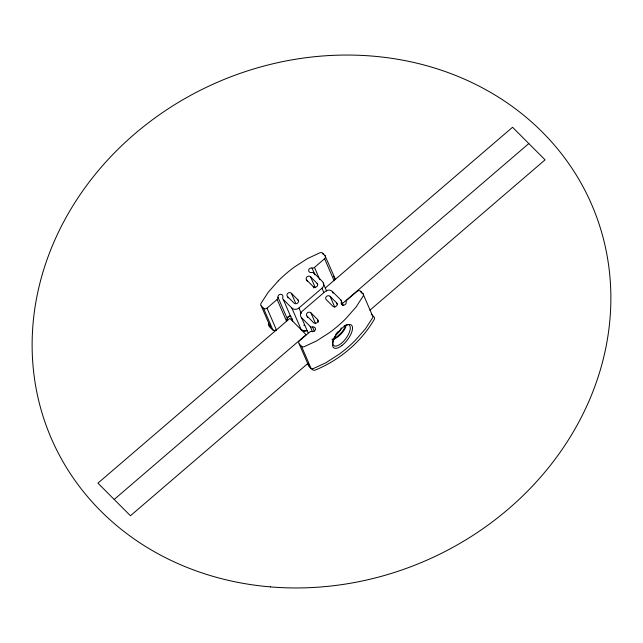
<?xml version="1.0" encoding="UTF-8"?>
<svg xmlns="http://www.w3.org/2000/svg" width="643" height="643" viewBox="0 0 643 643"><rect width="100%" height="100%" fill="white"/><g stroke="black" fill="none" stroke-linecap="round" stroke-linejoin="round"><path stroke-width="0.96" d="M278.282 280.862L268.131 292.38L260.945 303.48A2.564 2.267 -23.4 0 0 261.275 305.972L270.695 327.745A2.564 2.267 -23.4 0 1 270.365 325.245M278.29 280.862A128.6 113.964 -23.4 0 1 294.381 267.046L307.555 258.542L320.037 252.747A2.564 2.267 -23.4 0 1 322.698 253.246L324.9 255.448A2.564 2.267 -23.4 0 1 324.602 258.727L334.022 280.493L334.899 278.379L333.355 276.257M286.553 321.243L287.919 317.095L289.229 316.211L290.909 316.203L289.229 316.211L288.008 316.991L286.553 321.243L277.133 299.477A2.564 2.267 -23.4 0 0 277.977 297.235A2.564 2.267 -23.4 0 1 280.661 294.301A2.564 2.267 -23.4 0 1 282.824 297.211A2.564 2.267 -23.4 0 0 283.274 299.445L292.694 321.211L292.243 318.976L292.694 321.211M334.022 280.493L334.81 279.327L334.778 277.937L324.9 255.448M261.275 305.972L263.469 308.174A2.564 2.267 -23.4 0 0 267.014 308.158L277.133 299.477M323.734 292.3L321.966 288.217A5.12 4.541 -23.4 0 0 322.553 281.658L313.985 273.082A2.564 2.267 -23.4 0 0 311.614 272.495A2.564 2.267 -23.4 0 1 308.656 270.269A2.564 2.267 -23.4 0 1 312.016 268.018A2.564 2.267 -23.4 0 0 314.491 267.408L324.602 258.727M283.274 299.445L291.842 308.021A5.12 4.541 -23.4 0 0 298.939 307.989L321.966 288.217M325.157 288.104L512.543 127.258L545.079 159.842L369.886 310.223M114.189 499.45L306.14 334.681L289.872 318.389L97.921 483.158L130.457 515.742L307.941 363.391M342.189 303.745L528.811 143.55M267.014 308.158L276.434 329.923C273.54 332.31 270.647 327.761 269.063 326.114A2.564 2.267 -23.4 0 1 268.734 323.614M276.434 329.923L274.601 330.615L272.889 329.947L263.469 308.174M291.842 308.021L301.262 329.795L304.171 331.113L307.177 330.534M306.711 330.743L303.673 331.041L301.262 329.795M340.886 300.016A2.564 2.267 -23.4 0 1 341.337 302.25A2.564 2.267 -23.4 0 0 343.499 305.16A2.564 2.267 -23.4 0 0 346.183 302.226A2.564 2.267 -23.4 0 1 347.027 299.984L357.138 291.303A2.564 2.267 -23.4 0 1 360.691 291.287L362.885 293.489L372.305 315.255A2.564 2.267 -23.4 0 1 372.635 317.755L365.449 328.846L355.298 340.372A128.6 113.964 -23.4 0 1 339.199 354.189L326.025 362.692L313.543 368.479A2.564 2.267 -23.4 0 1 310.882 367.981L301.463 346.215L299.26 344.013A2.564 2.267 -23.4 0 1 299.558 340.734L309.669 332.053A2.564 2.267 -23.4 0 1 312.144 331.442A2.564 2.267 -23.4 0 0 315.496 329.192A2.564 2.267 -23.4 0 0 312.546 326.966A2.564 2.267 -23.4 0 1 310.175 326.379L301.607 317.803A5.12 4.541 -23.4 0 1 302.186 311.244L325.221 291.472A5.12 4.541 -23.4 0 1 332.318 291.44L340.886 300.016L343.241 305.457M371.204 314.154L373.937 316.886A2.564 2.267 -23.4 0 1 374.266 319.386C361.028 342.189 339.496 360.152 315.166 370.111A2.564 2.267 -23.4 0 1 312.506 369.612C308.479 368.166 306.944 360.683 308.68 365.779L299.26 344.013M307.33 281.465L306.743 280.107A2.564 2.267 -23.4 0 1 307.032 276.828A2.564 2.267 -23.4 0 1 310.585 276.811L317.087 283.33L317.682 284.688M336.611 302.877A2.564 2.267 -23.4 0 1 336.321 306.156A2.564 2.267 -23.4 0 1 332.777 306.172L326.266 299.654A2.564 2.267 -23.4 0 1 326.556 296.383A2.564 2.267 -23.4 0 1 330.108 296.359L336.611 302.877L337.197 304.235M306.743 280.107L313.254 286.625L313.84 287.984M288.136 297.942L287.55 296.584A2.564 2.267 -23.4 0 1 287.839 293.304A2.564 2.267 -23.4 0 1 291.383 293.288L297.894 299.807L298.481 301.165M307.659 317.497L307.073 316.131A2.564 2.267 -23.4 0 1 307.362 312.86A2.564 2.267 -23.4 0 1 310.907 312.836L317.417 319.354L318.59 322.071M287.55 296.584L294.052 303.102A2.564 2.267 -23.4 0 0 297.605 303.078A2.564 2.267 -23.4 0 0 297.894 299.807M307.073 316.131L313.575 322.649A2.564 2.267 -23.4 0 0 317.12 322.633A2.564 2.267 -23.4 0 0 317.417 319.354M360.691 291.287L361.47 293.104M322.698 253.246L323.292 254.612M341.337 302.25L342.51 304.975M332.318 291.44L333.098 293.248M330.108 296.359L334.818 307.241M323.148 283.024L326.676 291.183M314.491 267.408L319.788 279.649M312.016 268.018L314.957 274.818M313.985 273.082L314.572 274.44M310.585 276.811L315.295 287.694M310.907 312.836L315.617 323.718M312.546 326.966L314.306 331.049M310.175 326.379L312.53 331.82M298.939 307.989L301.294 313.43M291.383 293.288L295.507 302.813M301.607 317.803L308.077 332.769M277.977 297.235L287.397 319M301.463 346.215A2.564 2.267 -23.4 0 0 304.123 346.714L316.605 340.919L329.779 332.423A128.6 113.964 -23.4 0 0 345.87 318.598L356.029 307.081L363.215 295.981A2.564 2.267 -23.4 0 0 362.885 293.489M349.045 325.085A12.772 5.281 -53.2 0 1 346.947 336.964A12.772 5.281 -53.2 0 1 335.325 346.135A12.772 5.281 -53.2 0 1 334.786 336.329M336.265 333.813A12.772 5.281 -53.2 0 1 337.623 331.909M340.822 328.388A12.772 5.281 -53.2 0 1 341.345 327.922M344.005 325.969A12.772 5.281 -53.2 0 1 347.574 324.731M340.911 329.433A7.298 3.191 -45 0 1 335.26 334.939M345.982 326.499A12.804 5.594 -45 0 1 332.134 339.994M345.042 326.966A12.289 5.369 -45 0 1 331.989 339.295M304.678 325.495A2.564 2.267 -23.4 0 1 303.801 325.141M317.087 283.33A2.564 2.267 -23.4 0 1 316.798 286.601A2.564 2.267 -23.4 0 1 313.254 286.625M341.891 345.54A14.403 5.996 -52.3 0 0 351.496 325.133A14.403 5.996 -52.3 0 0 334.207 338.515A14.403 5.996 -52.3 0 0 341.891 345.54M270.39 586.89A294.398 260.889 -23.4 0 0 593.714 209.433A294.398 260.889 -23.4 0 0 100.396 168.177A294.398 260.889 -23.4 0 0 270.39 586.89"/></g></svg>
